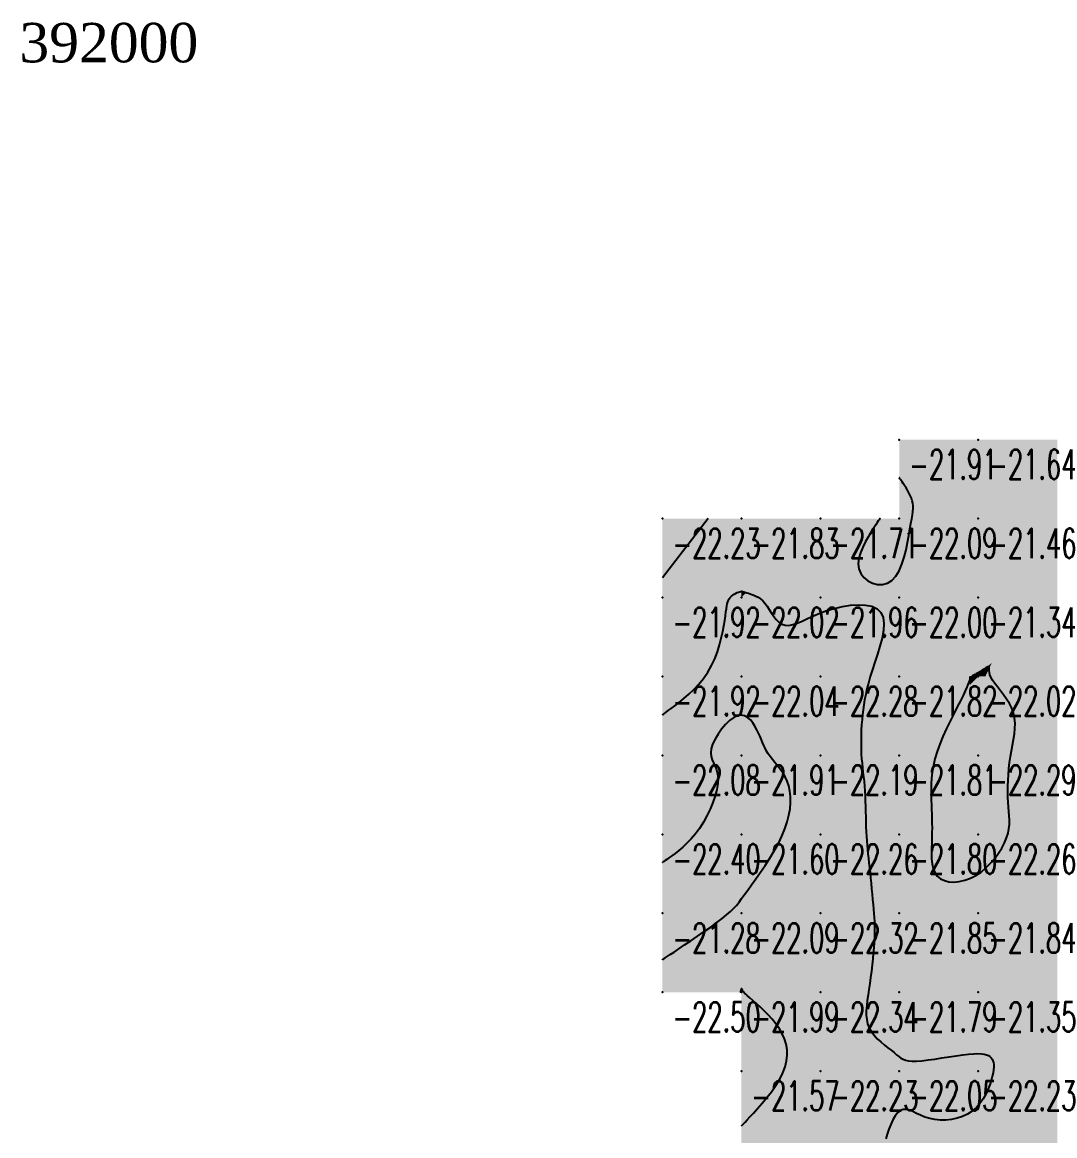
# Model space of a CAD drawing. Header units: millimetres. Extents: x 88261 to 90953, y 390274 to 392322.
# Drawn here: x 88779.2 to 88909.9, y 391859.1 to 392000.1 of the extents above; entities that cross this region are included whole.
import ezdxf
from ezdxf.enums import TextEntityAlignment as Align

# ---------------------------------------------------------------- set-up
doc = ezdxf.new("R2010")
doc.units = ezdxf.units.MM
doc.header["$LTSCALE"] = 25
for name, color, linetype in [('Carroyage(1)_Textes', 7, 'Continuous'), ('CN_03_00', 7, 'Continuous'), ('COTEAlt', 7, 'Continuous'), ('TN_COLORIAGE', 7, 'Continuous')]:
    doc.layers.add(name, color=color, linetype=linetype)
doc.styles.add('Simplex 1.0', font='Simplex.shx', dxfattribs={"width": 0.99, "height": 2.5})
doc.styles.get("Standard").update_dxf_attribs({"font": 'times.ttf'})

# ---------------------------------------------------------------- blocks, each defined once
blk = doc.blocks.new('COTE')
at = {"color": 0}
blk.add_point((0, 0), dxfattribs=at)
at = {"layer": 'COTEAlt'}
blk.add_attdef('ALT', text='', height=3.75, dxfattribs=at).set_placement((1.25, -1.25), align=Align.TOP_LEFT)

msp = doc.modelspace()

# ---------------------------------------------------------------- linework, layer by layer
at = {"layer": 'CN_03_00', "elevation": -22, "flags": 128}
for points in [[(88887.78, 391937.24), (88887.78, 391937.24), (88887.77, 391937.22), (88887.74, 391937.18), (88887.69, 391937.09), (88887.59, 391936.95), (88887.46, 391936.74), (88887.27, 391936.45), (88887.01, 391936.06), (88886.69, 391935.57), (88886.34, 391934.98), (88885.97, 391934.33), (88885.62, 391933.64), (88885.34, 391932.92), (88885.13, 391932.21), (88885.05, 391931.51), (88885.12, 391930.86), (88885.36, 391930.27), (88885.75, 391929.77), (88886.25, 391929.36), (88886.84, 391929.07), (88887.47, 391928.91), (88888.12, 391928.91), (88888.74, 391929.07), (88889.32, 391929.41), (88889.81, 391929.95), (88890.23, 391930.64), (88890.57, 391931.46), (88890.86, 391932.36), (88891.1, 391933.29), (88891.29, 391934.23), (88891.45, 391935.12), (88891.59, 391935.93), (88891.72, 391936.63), (88891.83, 391937.22), (88891.91, 391937.72), (88891.97, 391938.15), (88892.01, 391938.53), (88892.01, 391938.87), (88891.97, 391939.19), (88891.9, 391939.51), (88891.79, 391939.84), (88891.64, 391940.17), (88891.47, 391940.51), (88891.29, 391940.84), (88891.1, 391941.15), (88890.92, 391941.43), (88890.75, 391941.69), (88890.6, 391941.9), (88890.48, 391942.07), (88890.4, 391942.2), (88890.33, 391942.29), (88890.29, 391942.35), (88890.27, 391942.39), (88890.25, 391942.41), (88890.25, 391942.41), (88890.25, 391942.41)], [(88860.25, 391912.37), (88860.25, 391912.38), (88860.27, 391912.39), (88860.31, 391912.42), (88860.39, 391912.48), (88860.52, 391912.57), (88860.71, 391912.72), (88860.99, 391912.92), (88861.35, 391913.18), (88861.81, 391913.53), (88862.35, 391913.94), (88862.95, 391914.43), (88863.58, 391914.98), (88864.23, 391915.59), (88864.86, 391916.27), (88865.46, 391917), (88866.01, 391917.79), (88866.48, 391918.62), (88866.88, 391919.49), (88867.21, 391920.38), (88867.49, 391921.25), (88867.71, 391922.11), (88867.89, 391922.92), (88868.03, 391923.67), (88868.14, 391924.34), (88868.23, 391924.92), (88868.3, 391925.41), (88868.35, 391925.82), (88868.4, 391926.17), (88868.46, 391926.46), (88868.52, 391926.7), (88868.6, 391926.91), (88868.7, 391927.09), (88868.83, 391927.26), (88868.98, 391927.41), (88869.15, 391927.55), (88869.33, 391927.67), (88869.52, 391927.77), (88869.7, 391927.86), (88869.87, 391927.92), (88870.03, 391927.97), (88870.18, 391927.99), (88870.3, 391928), (88870.43, 391927.99), (88870.55, 391927.97), (88870.67, 391927.93), (88870.81, 391927.89), (88870.96, 391927.83), (88871.14, 391927.78), (88871.35, 391927.71), (88871.58, 391927.64), (88871.83, 391927.55), (88872.1, 391927.43), (88872.38, 391927.27), (88872.67, 391927.07), (88872.95, 391926.82), (88873.23, 391926.51), (88873.51, 391926.13), (88873.78, 391925.71), (88874.06, 391925.27), (88874.36, 391924.85), (88874.67, 391924.45), (88875, 391924.11), (88875.37, 391923.86), (88875.78, 391923.72), (88876.24, 391923.71), (88876.75, 391923.81), (88877.31, 391924), (88877.93, 391924.26), (88878.62, 391924.57), (88879.37, 391924.91), (88880.19, 391925.26), (88881.09, 391925.58), (88882.05, 391925.87), (88883.06, 391926.1), (88884.08, 391926.26), (88885.06, 391926.33), (88885.97, 391926.29), (88886.78, 391926.13), (88887.44, 391925.82), (88887.92, 391925.36), (88888.2, 391924.73), (88888.3, 391923.96), (88888.24, 391923.07), (88888.06, 391922.11), (88887.8, 391921.1), (88887.49, 391920.07), (88887.16, 391919.07), (88886.85, 391918.11), (88886.57, 391917.23), (88886.34, 391916.41), (88886.15, 391915.66), (88885.99, 391914.95), (88885.86, 391914.29), (88885.75, 391913.64), (88885.66, 391913.02), (88885.59, 391912.39), (88885.53, 391911.77), (88885.48, 391911.13), (88885.44, 391910.5), (88885.42, 391909.87), (88885.4, 391909.24), (88885.4, 391908.62), (88885.42, 391908), (88885.44, 391907.4), (88885.48, 391906.82), (88885.53, 391906.25), (88885.59, 391905.68), (88885.65, 391905.11), (88885.72, 391904.54), (88885.78, 391903.96), (88885.83, 391903.36), (88885.88, 391902.75), (88885.92, 391902.11), (88885.94, 391901.46), (88885.96, 391900.8), (88885.98, 391900.13), (88885.99, 391899.47), (88886.01, 391898.81), (88886.02, 391898.18), (88886.05, 391897.57), (88886.08, 391896.98), (88886.12, 391896.42), (88886.16, 391895.87), (88886.21, 391895.33), (88886.27, 391894.78), (88886.33, 391894.22), (88886.4, 391893.65), (88886.47, 391893.04), (88886.54, 391892.4), (88886.61, 391891.73), (88886.68, 391891.04), (88886.74, 391890.35), (88886.81, 391889.67), (88886.87, 391889), (88886.93, 391888.37), (88886.98, 391887.77), (88887.02, 391887.21), (88887.06, 391886.69), (88887.09, 391886.2), (88887.11, 391885.71), (88887.11, 391885.21), (88887.11, 391884.7), (88887.09, 391884.15), (88887.06, 391883.55), (88887.01, 391882.9), (88886.96, 391882.19), (88886.89, 391881.45), (88886.81, 391880.69), (88886.72, 391879.91), (88886.62, 391879.12), (88886.52, 391878.35), (88886.41, 391877.6), (88886.3, 391876.89), (88886.2, 391876.2), (88886.12, 391875.55), (88886.07, 391874.93), (88886.07, 391874.33), (88886.12, 391873.77), (88886.23, 391873.23), (88886.43, 391872.72), (88886.71, 391872.24), (88887.06, 391871.78), (88887.46, 391871.34), (88887.89, 391870.94), (88888.34, 391870.56), (88888.79, 391870.2), (88889.2, 391869.88), (88889.58, 391869.59), (88889.9, 391869.32), (88890.18, 391869.09), (88890.44, 391868.9), (88890.72, 391868.74), (88891.03, 391868.62), (88891.4, 391868.54), (88891.86, 391868.5), (88892.42, 391868.51), (88893.11, 391868.57), (88893.89, 391868.66), (88894.75, 391868.78), (88895.65, 391868.92), (88896.56, 391869.06), (88897.44, 391869.19), (88898.28, 391869.31), (88899.03, 391869.4), (88899.67, 391869.45), (88900.2, 391869.47), (88900.65, 391869.45), (88901.01, 391869.4), (88901.31, 391869.32), (88901.54, 391869.22), (88901.73, 391869.09), (88901.88, 391868.94), (88902, 391868.76), (88902.1, 391868.57), (88902.17, 391868.34), (88902.21, 391868.08), (88902.21, 391867.78), (88902.18, 391867.43), (88902.12, 391867.03), (88902.02, 391866.57), (88901.88, 391866.05), (88901.7, 391865.49), (88901.47, 391864.9), (88901.19, 391864.31), (88900.86, 391863.72), (88900.47, 391863.15), (88900.01, 391862.64), (88899.49, 391862.18), (88898.9, 391861.8), (88898.26, 391861.5), (88897.57, 391861.27), (88896.86, 391861.12), (88896.15, 391861.04), (88895.44, 391861.03), (88894.75, 391861.1), (88894.1, 391861.23), (88893.5, 391861.42), (88892.95, 391861.65), (88892.44, 391861.89), (88891.98, 391862.12), (88891.54, 391862.3), (88891.14, 391862.4), (88890.76, 391862.4), (88890.4, 391862.27), (88890.06, 391861.99), (88889.73, 391861.58), (88889.43, 391861.08), (88889.16, 391860.5), (88888.91, 391859.88), (88888.7, 391859.26), (88888.54, 391858.65)], [(88860.25, 391881.35), (88860.25, 391881.36), (88860.27, 391881.37), (88860.33, 391881.41), (88860.43, 391881.48), (88860.61, 391881.59), (88860.87, 391881.77), (88861.24, 391882.01), (88861.72, 391882.33), (88862.34, 391882.74), (88863.06, 391883.23), (88863.86, 391883.77), (88864.69, 391884.34), (88865.54, 391884.92), (88866.36, 391885.5), (88867.13, 391886.06), (88867.81, 391886.58), (88868.38, 391887.04), (88868.85, 391887.46), (88869.26, 391887.85), (88869.61, 391888.24), (88869.95, 391888.65), (88870.28, 391889.1), (88870.65, 391889.6), (88871.06, 391890.18), (88871.55, 391890.85), (88872.09, 391891.61), (88872.66, 391892.43), (88873.26, 391893.3), (88873.85, 391894.21), (88874.41, 391895.14), (88874.93, 391896.08), (88875.39, 391897.01), (88875.77, 391897.92), (88876.06, 391898.81), (88876.28, 391899.67), (88876.42, 391900.49), (88876.49, 391901.28), (88876.48, 391902.03), (88876.4, 391902.73), (88876.25, 391903.38), (88876.05, 391903.98), (88875.78, 391904.53), (88875.48, 391905.03), (88875.16, 391905.5), (88874.83, 391905.94), (88874.49, 391906.35), (88874.18, 391906.73), (88873.89, 391907.1), (88873.65, 391907.46), (88873.44, 391907.8), (88873.26, 391908.15), (88873.09, 391908.5), (88872.93, 391908.86), (88872.78, 391909.23), (88872.61, 391909.62), (88872.42, 391910.04), (88872.21, 391910.49), (88871.97, 391910.94), (88871.69, 391911.37), (88871.39, 391911.75), (88871.04, 391912.06), (88870.66, 391912.27), (88870.24, 391912.35), (88869.78, 391912.28), (88869.28, 391912.04), (88868.76, 391911.66), (88868.24, 391911.16), (88867.74, 391910.58), (88867.29, 391909.95), (88866.91, 391909.3), (88866.61, 391908.67), (88866.43, 391908.09), (88866.38, 391907.57), (88866.43, 391907.12), (88866.56, 391906.7), (88866.73, 391906.29), (88866.93, 391905.87), (88867.1, 391905.42), (88867.24, 391904.92), (88867.3, 391904.34), (88867.27, 391903.67), (88867.14, 391902.92), (88866.93, 391902.11), (88866.65, 391901.28), (88866.3, 391900.42), (88865.89, 391899.58), (88865.44, 391898.77), (88864.94, 391898), (88864.42, 391897.31), (88863.88, 391896.68), (88863.35, 391896.12), (88862.82, 391895.63), (88862.31, 391895.2), (88861.85, 391894.83), (88861.43, 391894.52), (88861.08, 391894.27), (88860.81, 391894.07), (88860.6, 391893.93), (88860.45, 391893.82), (88860.35, 391893.75), (88860.29, 391893.71), (88860.26, 391893.68), (88860.25, 391893.68), (88860.25, 391893.67)], [(88870.25, 391860.3), (88870.25, 391860.3), (88870.27, 391860.32), (88870.31, 391860.36), (88870.38, 391860.45), (88870.51, 391860.58), (88870.71, 391860.79), (88870.98, 391861.08), (88871.33, 391861.46), (88871.79, 391861.94), (88872.31, 391862.52), (88872.89, 391863.17), (88873.48, 391863.89), (88874.07, 391864.64), (88874.62, 391865.43), (88875.11, 391866.22), (88875.51, 391867.01), (88875.8, 391867.78), (88875.98, 391868.53), (88876.05, 391869.25), (88876.03, 391869.96), (88875.91, 391870.65), (88875.71, 391871.32), (88875.42, 391871.97), (88875.06, 391872.6), (88874.63, 391873.22), (88874.16, 391873.81), (88873.65, 391874.37), (88873.13, 391874.9), (88872.62, 391875.39), (88872.14, 391875.82), (88871.7, 391876.21), (88871.33, 391876.53), (88871.03, 391876.79), (88870.81, 391876.99), (88870.65, 391877.14), (88870.54, 391877.25), (88870.48, 391877.33), (88870.44, 391877.39), (88870.42, 391877.43), (88870.41, 391877.47), (88870.39, 391877.51), (88870.38, 391877.56), (88870.36, 391877.6), (88870.34, 391877.63), (88870.32, 391877.66), (88870.3, 391877.68), (88870.28, 391877.69), (88870.26, 391877.69), (88870.24, 391877.67), (88870.22, 391877.64), (88870.21, 391877.59), (88870.19, 391877.54), (88870.18, 391877.49), (88870.16, 391877.44), (88870.15, 391877.39), (88870.15, 391877.34), (88870.14, 391877.31), (88870.13, 391877.28), (88870.13, 391877.26), (88870.13, 391877.25), (88870.13, 391877.24), (88870.13, 391877.24), (88870.12, 391877.24), (88870.12, 391877.24)]]:
    msp.add_lwpolyline(points, dxfattribs=at)
at = {"layer": 'CN_03_00', "linetype": 'Continuous', "elevation": -22, "flags": 128}
msp.add_lwpolyline([(88866.05, 391937.24), (88860.25, 391929.74)], dxfattribs=at)
at = {"layer": 'CN_03_00', "elevation": -22, "flags": 128}
msp.add_lwpolyline([(88894.77, 391906.82), (88894.57, 391905.95), (88894.43, 391905.13), (88894.34, 391904.34), (88894.29, 391903.6), (88894.27, 391902.89), (88894.27, 391902.22), (88894.29, 391901.58), (88894.31, 391900.97), (88894.34, 391900.38), (88894.36, 391899.8), (88894.38, 391899.23), (88894.39, 391898.66), (88894.4, 391898.08), (88894.39, 391897.48), (88894.37, 391896.85), (88894.35, 391896.18), (88894.32, 391895.5), (88894.31, 391894.81), (88894.33, 391894.14), (88894.4, 391893.51), (88894.54, 391892.92), (88894.75, 391892.4), (88895.05, 391891.96), (88895.46, 391891.62), (88895.96, 391891.38), (88896.54, 391891.24), (88897.17, 391891.2), (88897.85, 391891.26), (88898.54, 391891.42), (88899.25, 391891.67), (88899.94, 391892.02), (88900.6, 391892.47), (88901.22, 391892.99), (88901.81, 391893.57), (88902.34, 391894.19), (88902.82, 391894.85), (88903.23, 391895.51), (88903.57, 391896.17), (88903.83, 391896.8), (88904.02, 391897.39), (88904.13, 391897.96), (88904.19, 391898.5), (88904.19, 391899.03), (88904.17, 391899.57), (88904.12, 391900.12), (88904.07, 391900.69), (88904.03, 391901.3), (88904, 391901.94), (88903.98, 391902.62), (88903.99, 391903.34), (88904.02, 391904.07), (88904.06, 391904.82), (88904.13, 391905.58), (88904.22, 391906.34), (88904.33, 391907.09), (88904.46, 391907.83), (88904.6, 391908.56), (88904.73, 391909.27), (88904.83, 391909.96), (88904.9, 391910.64), (88904.92, 391911.31), (88904.86, 391911.96), (88904.72, 391912.59), (88904.49, 391913.21), (88904.19, 391913.8), (88903.83, 391914.38), (88903.44, 391914.92), (88903.05, 391915.44), (88902.67, 391915.93), (88902.33, 391916.37), (88902.06, 391916.78), (88901.86, 391917.15), (88901.73, 391917.47), (88901.66, 391917.75), (88901.63, 391917.98), (88901.61, 391918.17), (88901.61, 391918.31), (88901.59, 391918.41), (88901.55, 391918.45), (88901.48, 391918.45), (88901.37, 391918.41), (88901.23, 391918.33), (88901.07, 391918.23), (88900.9, 391918.12), (88900.72, 391918), (88900.53, 391917.87), (88900.34, 391917.76), (88900.17, 391917.66), (88900, 391917.57), (88899.85, 391917.49), (88899.7, 391917.42), (88899.58, 391917.35), (88899.46, 391917.28), (88899.37, 391917.2), (88899.29, 391917.12), (88899.23, 391917.02), (88899.18, 391916.89), (88899.12, 391916.73), (88899.04, 391916.52), (88898.94, 391916.23), (88898.79, 391915.87), (88898.59, 391915.41), (88898.32, 391914.85), (88897.98, 391914.16), (88897.58, 391913.38), (88897.14, 391912.52), (88896.68, 391911.59), (88896.22, 391910.63), (88895.78, 391909.65), (88895.38, 391908.68), (88895.04, 391907.73), (88894.77, 391906.82)], close=True, dxfattribs=at)
at = {"layer": 'TN_COLORIAGE', "color": 233}
for points in [[(88890.25, 391942.41, -21.64), (88892.36, 391939.35, -21.64), (88890.25, 391947.24, -21.64), (88900.25, 391947.24, -21.64)], [(88892.36, 391939.35, -21.46), (88891.74, 391937.24, -21.46), (88900.25, 391947.24, -21.46), (88900.25, 391937.24, -21.46)], [(88900.25, 391947.24, -21.75), (88900.25, 391937.24, -21.75), (88910.25, 391947.24, -21.75)], [(88910.25, 391937.24, -21.46), (88910.25, 391947.24, -21.46), (88900.25, 391937.24, -21.46)], [(88860.25, 391929.74, -21.83), (88866.05, 391937.24, -21.83), (88860.25, 391927.24, -21.83), (88870.25, 391937.24, -21.83)], [(88868.39, 391927.24, -21.83), (88870.25, 391928.19, -21.83), (88860.25, 391927.24, -21.83), (88870.25, 391937.24, -21.83)], [(88870.25, 391928.19, -21.71), (88870.82, 391927.81, -21.71), (88870.25, 391937.24, -21.71), (88880.25, 391937.24, -21.71)], [(88873.33, 391927.24, -21.71), (88870.82, 391927.81, -21.71), (88880.25, 391927.24, -21.71), (88880.25, 391937.24, -21.71)], [(88883.17, 391930.16, -21.71), (88887.78, 391937.24, -21.71), (88880.25, 391927.24, -21.71), (88880.25, 391937.24, -21.71)], [(88890.25, 391927.24, -21.46), (88900.25, 391927.24, -21.46), (88900.25, 391937.24, -21.46)], [(88890.25, 391927.27, -21.46), (88891.74, 391937.24, -21.46), (88890.25, 391927.24, -21.46), (88900.25, 391937.24, -21.46)], [(88900.25, 391937.24, -21.87), (88900.25, 391927.24, -21.87), (88910.25, 391937.24, -21.87)], [(88900.25, 391927.24, -21.87), (88910.25, 391927.24, -21.87), (88910.25, 391937.24, -21.87)], [(88890.25, 391927.27, -21.96), (88883.17, 391930.16, -21.96), (88890.25, 391927.24, -21.96), (88880.25, 391927.24, -21.96)], [(88868.39, 391927.24, -21.92), (88868.41, 391925.4, -21.92), (88860.25, 391927.24, -21.92), (88860.25, 391917.24, -21.92)], [(88873.33, 391927.24, -21.96), (88875.28, 391922.27, -21.96), (88880.25, 391927.24, -21.96)], [(88875.28, 391922.27, -21.96), (88880.25, 391926, -21.96), (88880.25, 391927.24, -21.96)], [(88890.24, 391927.23, -21.96), (88880.25, 391926, -21.96), (88890.25, 391927.24, -21.96), (88880.25, 391927.24, -21.96)], [(88890.24, 391927.23, -21.82), (88886.34, 391917.24, -21.82), (88890.25, 391927.24, -21.82), (88890.25, 391917.24, -21.82)], [(88890.25, 391927.24, -21.34), (88890.25, 391917.24, -21.34), (88900.25, 391927.24, -21.34)], [(88899.08, 391917.24, -21.34), (88900.25, 391917.58, -21.34), (88890.25, 391917.24, -21.34), (88900.25, 391927.24, -21.34)], [(88901.98, 391918.97, -21.34), (88900.25, 391917.58, -21.34), (88910.25, 391927.24, -21.34), (88900.25, 391927.24, -21.34)], [(88901.98, 391918.97, -21.76), (88901.15, 391917.24, -21.76), (88910.25, 391927.24, -21.76), (88910.25, 391917.24, -21.76)], [(88868.41, 391925.4, -21.92), (88866.85, 391917.24, -21.92), (88860.25, 391917.24, -21.92)], [(88866.85, 391917.24, -21.92), (88860.25, 391912.37, -21.92), (88860.25, 391917.24, -21.92)], [(88885.48, 391912.47, -21.81), (88885.29, 391907.24, -21.81), (88890.25, 391917.24, -21.81), (88890.25, 391907.24, -21.81)], [(88885.48, 391912.47, -21.82), (88886.34, 391917.24, -21.82), (88890.25, 391917.24, -21.82)], [(88899.08, 391917.24, -21.81), (88899.16, 391916.15, -21.81), (88890.25, 391917.24, -21.81), (88890.25, 391907.24, -21.81)], [(88901.15, 391917.24, -21.76), (88905.78, 391912.77, -21.76), (88910.25, 391917.24, -21.76)], [(88905.78, 391912.77, -21.53), (88904.09, 391907.24, -21.53), (88910.25, 391917.24, -21.53), (88910.25, 391907.24, -21.53)], [(88899.16, 391916.15, -21.81), (88894.2, 391907.24, -21.81), (88890.25, 391907.24, -21.81)], [(88870.25, 391914.19, -21.91), (88864.99, 391907.24, -21.91), (88870.25, 391907.24, -21.91)], [(88870.25, 391914.19, -21.91), (88872.71, 391909.71, -21.91), (88870.25, 391907.24, -21.91)], [(88873.42, 391907.24, -21.91), (88872.71, 391909.71, -21.91), (88870.25, 391907.24, -21.91)], [(88864.99, 391907.24, -21.91), (88868.39, 391905.38, -21.91), (88870.25, 391907.24, -21.91)], [(88868.39, 391905.38, -21.6), (88865.25, 391897.24, -21.6), (88870.25, 391907.24, -21.6), (88870.25, 391897.24, -21.6)], [(88873.42, 391907.24, -21.6), (88876.96, 391903.95, -21.6), (88870.25, 391907.24, -21.6), (88870.25, 391897.24, -21.6)], [(88885.29, 391907.24, -21.81), (88886.01, 391903, -21.81), (88890.25, 391907.24, -21.81)], [(88886.01, 391903, -21.8), (88885.96, 391897.24, -21.8), (88890.25, 391907.24, -21.8), (88890.25, 391897.24, -21.8)], [(88894.2, 391907.24, -21.8), (88894.25, 391901.25, -21.8), (88890.25, 391907.24, -21.8), (88890.25, 391897.24, -21.8)], [(88903.83, 391900.82, -21.53), (88904.09, 391907.24, -21.53), (88910.25, 391907.24, -21.53)], [(88904.73, 391897.24, -21.53), (88903.83, 391900.82, -21.53), (88910.25, 391897.24, -21.53), (88910.25, 391907.24, -21.53)], [(88876.96, 391903.95, -21.6), (88876.29, 391897.24, -21.6), (88870.25, 391897.24, -21.6)], [(88894.53, 391897.24, -21.8), (88894.25, 391901.25, -21.8), (88890.25, 391897.24, -21.8)], [(88870.25, 391889.16, -21.28), (88869.09, 391887.24, -21.28), (88870.25, 391897.24, -21.28), (88860.25, 391887.24, -21.28)], [(88865.25, 391897.24, -21.28), (88860.25, 391893.67, -21.28), (88870.25, 391897.24, -21.28), (88860.25, 391887.24, -21.28)], [(88870.25, 391889.16, -21.6), (88876.29, 391897.24, -21.6), (88870.25, 391897.24, -21.6)], [(88885.96, 391897.24, -21.8), (88886.45, 391893.44, -21.8), (88890.25, 391897.24, -21.8)], [(88887.05, 391887.24, -21.8), (88886.45, 391893.44, -21.8), (88890.25, 391887.24, -21.8), (88890.25, 391897.24, -21.8)], [(88893.89, 391890.88, -21.8), (88894.53, 391897.24, -21.8), (88890.25, 391887.24, -21.8), (88890.25, 391897.24, -21.8)], [(88900.25, 391887.24, -21.68), (88910.25, 391887.24, -21.68), (88910.25, 391897.24, -21.68)], [(88900.25, 391891, -21.68), (88904.73, 391897.24, -21.68), (88900.25, 391887.24, -21.68), (88910.25, 391897.24, -21.68)], [(88893.89, 391890.88, -21.84), (88900.25, 391891, -21.84), (88890.25, 391887.24, -21.84), (88900.25, 391887.24, -21.84)], [(88869.09, 391887.24, -21.28), (88860.25, 391881.35, -21.28), (88860.25, 391887.24, -21.28)], [(88887.21, 391884.2, -21.79), (88886.45, 391877.24, -21.79), (88890.25, 391887.24, -21.79), (88890.25, 391877.24, -21.79)], [(88887.05, 391887.24, -21.85), (88887.21, 391884.2, -21.85), (88890.25, 391887.24, -21.85)], [(88890.25, 391887.24, -21.84), (88890.25, 391877.24, -21.84), (88900.25, 391887.24, -21.84)], [(88890.25, 391877.24, -21.84), (88900.25, 391877.24, -21.84), (88900.25, 391887.24, -21.84)], [(88900.25, 391877.24, -21.46), (88910.25, 391877.24, -21.46), (88910.25, 391887.24, -21.46)], [(88900.25, 391887.24, -21.46), (88900.25, 391877.24, -21.46), (88910.25, 391887.24, -21.46)], [(88870.25, 391877.87, -21.99), (88870.12, 391877.24, -21.99), (88870.25, 391877.24, -21.99)], [(88870.25, 391877.87, -21.99), (88870.44, 391877.43, -21.99), (88870.25, 391877.24, -21.99)], [(88870.44, 391877.43, -21.99), (88870.43, 391877.24, -21.99), (88870.25, 391877.24, -21.99)], [(88870.43, 391877.24, -21.57), (88875.8, 391872.79, -21.57), (88870.25, 391877.24, -21.57), (88870.25, 391867.24, -21.57)], [(88890.25, 391869.27, -21.79), (88885.47, 391872.46, -21.79), (88890.25, 391877.24, -21.79)], [(88885.47, 391872.46, -21.79), (88886.45, 391877.24, -21.79), (88890.25, 391877.24, -21.79)], [(88890.25, 391869.27, -21.35), (88891.01, 391868, -21.35), (88890.25, 391877.24, -21.35), (88900.25, 391877.24, -21.35)], [(88891.01, 391868, -21.35), (88900.25, 391869.81, -21.35), (88900.25, 391877.24, -21.35)], [(88900.25, 391869.81, -21.04), (88902.15, 391869.14, -21.04), (88900.25, 391877.24, -21.04), (88910.25, 391877.24, -21.04)], [(88902.43, 391867.24, -21.04), (88902.15, 391869.14, -21.04), (88910.25, 391867.24, -21.04), (88910.25, 391877.24, -21.04)], [(88876.75, 391867.24, -21.57), (88875.8, 391872.79, -21.57), (88870.25, 391867.24, -21.57)], [(88870.25, 391860.3, -21.57), (88876.75, 391867.24, -21.57), (88870.25, 391867.24, -21.57)], [(88900.25, 391861.33, -21.19), (88902.43, 391867.24, -21.19), (88900.25, 391857.24, -21.19), (88910.25, 391867.24, -21.19)], [(88908.76, 391857.24, -21.19), (88910.25, 391857.57, -21.19), (88900.25, 391857.24, -21.19), (88910.25, 391867.24, -21.19)], [(88890.25, 391863.97, -21.89), (88887.89, 391857.24, -21.89), (88890.25, 391857.24, -21.89)], [(88890.25, 391863.97, -21.89), (88893.52, 391860.52, -21.89), (88890.25, 391857.24, -21.89)], [(88893.52, 391860.52, -21.84), (88900.25, 391861.33, -21.84), (88890.25, 391857.24, -21.84), (88900.25, 391857.24, -21.84)]]:
    msp.add_solid(points, dxfattribs=at)
at = {"layer": 'TN_COLORIAGE', "color": 243}
for points in [[(88892.36, 391939.35, -22.09), (88890.25, 391942.41, -22.09), (88890.25, 391937.24, -22.09)], [(88891.74, 391937.24, -22.09), (88892.36, 391939.35, -22.09), (88890.25, 391937.24, -22.09)], [(88866.05, 391937.24, -22.23), (88860.25, 391929.74, -22.23), (88860.25, 391937.24, -22.23)], [(88883.17, 391930.16, -22.09), (88890.25, 391927.27, -22.09), (88890.25, 391937.24, -22.09)], [(88887.78, 391937.24, -22.09), (88883.17, 391930.16, -22.09), (88890.25, 391937.24, -22.09)], [(88891.74, 391937.24, -22.09), (88890.25, 391927.27, -22.09), (88890.25, 391937.24, -22.09)], [(88870.25, 391928.19, -22.02), (88868.39, 391927.24, -22.02), (88870.25, 391927.24, -22.02)], [(88870.82, 391927.81, -22.02), (88870.25, 391928.19, -22.02), (88870.25, 391927.24, -22.02)], [(88870.82, 391927.81, -22.02), (88873.33, 391927.24, -22.02), (88870.25, 391927.24, -22.02)], [(88870.25, 391917.24, -22), (88866.85, 391917.24, -22), (88870.25, 391927.24, -22), (88868.41, 391925.4, -22)], [(88868.41, 391925.4, -22.02), (88868.39, 391927.24, -22.02), (88870.25, 391927.24, -22.02)], [(88870.25, 391917.24, -22), (88875.28, 391922.27, -22), (88870.25, 391927.24, -22), (88873.33, 391927.24, -22)], [(88880.25, 391926, -22.28), (88890.24, 391927.23, -22.28), (88880.25, 391917.24, -22.28)], [(88886.34, 391917.24, -22.28), (88890.24, 391927.23, -22.28), (88880.25, 391917.24, -22.28)], [(88880.25, 391917.24, -22), (88880.25, 391926, -22), (88870.25, 391917.24, -22), (88875.28, 391922.27, -22)], [(88900.25, 391917.58, -22.02), (88901.98, 391918.97, -22.02), (88900.25, 391917.24, -22.02)], [(88901.15, 391917.24, -22.02), (88901.98, 391918.97, -22.02), (88900.25, 391917.24, -22.02)], [(88860.25, 391907.24, -22), (88864.99, 391907.24, -22), (88870.25, 391917.24, -22), (88870.25, 391914.19, -22)], [(88860.25, 391907.24, -22), (88860.25, 391912.37, -22), (88870.25, 391917.24, -22), (88866.85, 391917.24, -22)], [(88880.25, 391917.24, -22), (88872.71, 391909.71, -22), (88870.25, 391917.24, -22), (88870.25, 391914.19, -22)], [(88880.25, 391917.24, -22), (88872.71, 391909.71, -22), (88880.25, 391907.24, -22), (88873.42, 391907.24, -22)], [(88880.25, 391917.24, -22), (88886.34, 391917.24, -22), (88880.25, 391907.24, -22), (88885.48, 391912.47, -22)], [(88900.25, 391907.24, -22), (88894.2, 391907.24, -22), (88900.25, 391917.24, -22), (88899.16, 391916.15, -22)], [(88900.25, 391917.58, -22.02), (88899.08, 391917.24, -22.02), (88900.25, 391917.24, -22.02)], [(88899.16, 391916.15, -22.02), (88899.08, 391917.24, -22.02), (88900.25, 391917.24, -22.02)], [(88900.25, 391907.24, -22), (88905.78, 391912.77, -22), (88900.25, 391917.24, -22), (88901.15, 391917.24, -22)], [(88885.29, 391907.24, -22.19), (88885.48, 391912.47, -22.19), (88880.25, 391907.24, -22.19)], [(88904.09, 391907.24, -22.29), (88905.78, 391912.77, -22.29), (88900.25, 391907.24, -22.29)], [(88860.25, 391897.24, -22), (88868.39, 391905.38, -22), (88860.25, 391907.24, -22), (88864.99, 391907.24, -22)], [(88876.96, 391903.95, -22.19), (88873.42, 391907.24, -22.19), (88880.25, 391907.24, -22.19)], [(88880.25, 391897.24, -22), (88876.29, 391897.24, -22), (88880.25, 391907.24, -22), (88876.96, 391903.95, -22)], [(88880.25, 391897.24, -22), (88886.01, 391903, -22), (88880.25, 391907.24, -22), (88885.29, 391907.24, -22)], [(88894.25, 391901.25, -22.29), (88894.2, 391907.24, -22.29), (88900.25, 391907.24, -22.29)], [(88900.25, 391907.24, -22), (88894.25, 391901.25, -22), (88900.25, 391897.24, -22), (88894.53, 391897.24, -22)], [(88900.25, 391907.24, -22), (88904.09, 391907.24, -22), (88900.25, 391897.24, -22), (88903.83, 391900.82, -22)], [(88865.25, 391897.24, -22.4), (88868.39, 391905.38, -22.4), (88860.25, 391897.24, -22.4)], [(88885.96, 391897.24, -22.26), (88886.01, 391903, -22.26), (88880.25, 391897.24, -22.26)], [(88903.83, 391900.82, -22.26), (88904.73, 391897.24, -22.26), (88900.25, 391897.24, -22.26)], [(88860.25, 391893.67, -22.4), (88865.25, 391897.24, -22.4), (88860.25, 391897.24, -22.4)], [(88880.25, 391897.24, -22), (88876.29, 391897.24, -22), (88870.25, 391887.24, -22), (88870.25, 391889.16, -22)], [(88870.25, 391887.24, -22.26), (88880.25, 391887.24, -22.26), (88880.25, 391897.24, -22.26)], [(88880.25, 391887.24, -22), (88886.45, 391893.44, -22), (88880.25, 391897.24, -22), (88885.96, 391897.24, -22)], [(88894.53, 391897.24, -22.26), (88893.89, 391890.88, -22.26), (88900.25, 391897.24, -22.26)], [(88900.25, 391891, -22.26), (88893.89, 391890.88, -22.26), (88900.25, 391897.24, -22.26)], [(88904.73, 391897.24, -22.26), (88900.25, 391891, -22.26), (88900.25, 391897.24, -22.26)], [(88886.45, 391893.44, -22.32), (88887.05, 391887.24, -22.32), (88880.25, 391887.24, -22.32)], [(88869.09, 391887.24, -22.09), (88870.25, 391889.16, -22.09), (88870.25, 391887.24, -22.09)], [(88860.25, 391877.24, -22), (88860.25, 391881.35, -22), (88870.25, 391887.24, -22), (88869.09, 391887.24, -22)], [(88860.25, 391877.24, -22), (88870.12, 391877.24, -22), (88870.25, 391887.24, -22), (88870.25, 391877.87, -22)], [(88880.25, 391887.24, -22), (88870.44, 391877.43, -22), (88870.25, 391887.24, -22), (88870.25, 391877.87, -22)], [(88880.25, 391877.24, -22), (88870.43, 391877.24, -22), (88880.25, 391887.24, -22), (88870.44, 391877.43, -22)], [(88880.25, 391877.24, -22), (88887.21, 391884.2, -22), (88880.25, 391887.24, -22), (88887.05, 391887.24, -22)], [(88886.45, 391877.24, -22.34), (88887.21, 391884.2, -22.34), (88880.25, 391877.24, -22.34)], [(88875.8, 391872.79, -22.34), (88870.43, 391877.24, -22.34), (88880.25, 391877.24, -22.34)], [(88880.25, 391877.24, -22), (88875.8, 391872.79, -22), (88880.25, 391867.24, -22), (88876.75, 391867.24, -22)], [(88880.25, 391877.24, -22), (88886.45, 391877.24, -22), (88880.25, 391867.24, -22), (88885.47, 391872.46, -22)], [(88880.25, 391867.24, -22), (88885.47, 391872.46, -22), (88890.25, 391867.24, -22), (88890.25, 391869.27, -22)], [(88900.25, 391867.24, -22), (88900.25, 391869.81, -22), (88890.25, 391867.24, -22), (88891.01, 391868, -22)], [(88891.01, 391868, -22.05), (88890.25, 391869.27, -22.05), (88890.25, 391867.24, -22.05)], [(88902.15, 391869.14, -22.23), (88900.25, 391869.81, -22.23), (88900.25, 391867.24, -22.23)], [(88902.15, 391869.14, -22.23), (88902.43, 391867.24, -22.23), (88900.25, 391867.24, -22.23)], [(88870.25, 391857.24, -22.23), (88880.25, 391857.24, -22.23), (88880.25, 391867.24, -22.23)], [(88880.25, 391867.24, -22), (88876.75, 391867.24, -22), (88870.25, 391857.24, -22), (88870.25, 391860.3, -22)], [(88880.25, 391867.24, -22.05), (88880.25, 391857.24, -22.05), (88890.25, 391867.24, -22.05)], [(88880.25, 391857.24, -22), (88887.89, 391857.24, -22), (88890.25, 391867.24, -22), (88890.25, 391863.97, -22)], [(88900.25, 391867.24, -22), (88893.52, 391860.52, -22), (88890.25, 391867.24, -22), (88890.25, 391863.97, -22)], [(88900.25, 391861.33, -22.23), (88893.52, 391860.52, -22.23), (88900.25, 391867.24, -22.23)], [(88902.43, 391867.24, -22.23), (88900.25, 391861.33, -22.23), (88900.25, 391867.24, -22.23)]]:
    msp.add_solid(points, dxfattribs=at)

# ---------------------------------------------------------------- block references
at = {"layer": 'COTEAlt'}
ref = msp.add_blockref('COTE', (88890.25, 391947.24), dxfattribs=at)
ref.add_attrib('ALT', '-21.91', dxfattribs={"height": 3.75, "style": 'Simplex 1.0', "width": 0.6}).set_placement((88891.5, 391945.99), align=Align.TOP_LEFT)
ref = msp.add_blockref('COTE', (88900.25, 391947.24), dxfattribs=at)
ref.add_attrib('ALT', '-21.64', dxfattribs={"height": 3.75, "style": 'Simplex 1.0', "width": 0.6}).set_placement((88901.5, 391945.99), align=Align.TOP_LEFT)
ref = msp.add_blockref('COTE', (88860.25, 391937.24), dxfattribs=at)
ref.add_attrib('ALT', '-22.23', dxfattribs={"height": 3.75, "style": 'Simplex 1.0', "width": 0.6}).set_placement((88861.5, 391935.99), align=Align.TOP_LEFT)
ref = msp.add_blockref('COTE', (88870.25, 391937.24), dxfattribs=at)
ref.add_attrib('ALT', '-21.83', dxfattribs={"height": 3.75, "style": 'Simplex 1.0', "width": 0.6}).set_placement((88871.5, 391935.99), align=Align.TOP_LEFT)
ref = msp.add_blockref('COTE', (88880.25, 391937.24), dxfattribs=at)
ref.add_attrib('ALT', '-21.71', dxfattribs={"height": 3.75, "style": 'Simplex 1.0', "width": 0.6}).set_placement((88881.5, 391935.99), align=Align.TOP_LEFT)
ref = msp.add_blockref('COTE', (88890.25, 391937.24), dxfattribs=at)
ref.add_attrib('ALT', '-22.09', dxfattribs={"height": 3.75, "style": 'Simplex 1.0', "width": 0.6}).set_placement((88891.5, 391935.99), align=Align.TOP_LEFT)
ref = msp.add_blockref('COTE', (88900.25, 391937.24), dxfattribs=at)
ref.add_attrib('ALT', '-21.46', dxfattribs={"height": 3.75, "style": 'Simplex 1.0', "width": 0.6}).set_placement((88901.5, 391935.99), align=Align.TOP_LEFT)
ref = msp.add_blockref('COTE', (88860.25, 391927.24), dxfattribs=at)
ref.add_attrib('ALT', '-21.92', dxfattribs={"height": 3.75, "style": 'Simplex 1.0', "width": 0.6}).set_placement((88861.5, 391925.99), align=Align.TOP_LEFT)
ref = msp.add_blockref('COTE', (88870.25, 391927.24), dxfattribs=at)
ref.add_attrib('ALT', '-22.02', dxfattribs={"height": 3.75, "style": 'Simplex 1.0', "width": 0.6}).set_placement((88871.5, 391925.99), align=Align.TOP_LEFT)
ref = msp.add_blockref('COTE', (88880.25, 391927.24), dxfattribs=at)
ref.add_attrib('ALT', '-21.96', dxfattribs={"height": 3.75, "style": 'Simplex 1.0', "width": 0.6}).set_placement((88881.5, 391925.99), align=Align.TOP_LEFT)
ref = msp.add_blockref('COTE', (88890.25, 391927.24), dxfattribs=at)
ref.add_attrib('ALT', '-22.00', dxfattribs={"height": 3.75, "style": 'Simplex 1.0', "width": 0.6}).set_placement((88891.5, 391925.99), align=Align.TOP_LEFT)
ref = msp.add_blockref('COTE', (88900.25, 391927.24), dxfattribs=at)
ref.add_attrib('ALT', '-21.34', dxfattribs={"height": 3.75, "style": 'Simplex 1.0', "width": 0.6}).set_placement((88901.5, 391925.99), align=Align.TOP_LEFT)
ref = msp.add_blockref('COTE', (88860.25, 391917.24), dxfattribs=at)
ref.add_attrib('ALT', '-21.92', dxfattribs={"height": 3.75, "style": 'Simplex 1.0', "width": 0.6}).set_placement((88861.5, 391915.99), align=Align.TOP_LEFT)
ref = msp.add_blockref('COTE', (88870.25, 391917.24), dxfattribs=at)
ref.add_attrib('ALT', '-22.04', dxfattribs={"height": 3.75, "style": 'Simplex 1.0', "width": 0.6}).set_placement((88871.5, 391915.99), align=Align.TOP_LEFT)
ref = msp.add_blockref('COTE', (88880.25, 391917.24), dxfattribs=at)
ref.add_attrib('ALT', '-22.28', dxfattribs={"height": 3.75, "style": 'Simplex 1.0', "width": 0.6}).set_placement((88881.5, 391915.99), align=Align.TOP_LEFT)
ref = msp.add_blockref('COTE', (88890.25, 391917.24), dxfattribs=at)
ref.add_attrib('ALT', '-21.82', dxfattribs={"height": 3.75, "style": 'Simplex 1.0', "width": 0.6}).set_placement((88891.5, 391915.99), align=Align.TOP_LEFT)
ref = msp.add_blockref('COTE', (88900.25, 391917.24), dxfattribs=at)
ref.add_attrib('ALT', '-22.02', dxfattribs={"height": 3.75, "style": 'Simplex 1.0', "width": 0.6}).set_placement((88901.5, 391915.99), align=Align.TOP_LEFT)
ref = msp.add_blockref('COTE', (88860.25, 391907.24), dxfattribs=at)
ref.add_attrib('ALT', '-22.08', dxfattribs={"height": 3.75, "style": 'Simplex 1.0', "width": 0.6}).set_placement((88861.5, 391905.99), align=Align.TOP_LEFT)
ref = msp.add_blockref('COTE', (88870.25, 391907.24), dxfattribs=at)
ref.add_attrib('ALT', '-21.91', dxfattribs={"height": 3.75, "style": 'Simplex 1.0', "width": 0.6}).set_placement((88871.5, 391905.99), align=Align.TOP_LEFT)
ref = msp.add_blockref('COTE', (88880.25, 391907.24), dxfattribs=at)
ref.add_attrib('ALT', '-22.19', dxfattribs={"height": 3.75, "style": 'Simplex 1.0', "width": 0.6}).set_placement((88881.5, 391905.99), align=Align.TOP_LEFT)
ref = msp.add_blockref('COTE', (88890.25, 391907.24), dxfattribs=at)
ref.add_attrib('ALT', '-21.81', dxfattribs={"height": 3.75, "style": 'Simplex 1.0', "width": 0.6}).set_placement((88891.5, 391905.99), align=Align.TOP_LEFT)
ref = msp.add_blockref('COTE', (88900.25, 391907.24), dxfattribs=at)
ref.add_attrib('ALT', '-22.29', dxfattribs={"height": 3.75, "style": 'Simplex 1.0', "width": 0.6}).set_placement((88901.5, 391905.99), align=Align.TOP_LEFT)
ref = msp.add_blockref('COTE', (88860.25, 391897.24), dxfattribs=at)
ref.add_attrib('ALT', '-22.40', dxfattribs={"height": 3.75, "style": 'Simplex 1.0', "width": 0.6}).set_placement((88861.5, 391895.99), align=Align.TOP_LEFT)
ref = msp.add_blockref('COTE', (88870.25, 391897.24), dxfattribs=at)
ref.add_attrib('ALT', '-21.60', dxfattribs={"height": 3.75, "style": 'Simplex 1.0', "width": 0.6}).set_placement((88871.5, 391895.99), align=Align.TOP_LEFT)
ref = msp.add_blockref('COTE', (88880.25, 391897.24), dxfattribs=at)
ref.add_attrib('ALT', '-22.26', dxfattribs={"height": 3.75, "style": 'Simplex 1.0', "width": 0.6}).set_placement((88881.5, 391895.99), align=Align.TOP_LEFT)
ref = msp.add_blockref('COTE', (88890.25, 391897.24), dxfattribs=at)
ref.add_attrib('ALT', '-21.80', dxfattribs={"height": 3.75, "style": 'Simplex 1.0', "width": 0.6}).set_placement((88891.5, 391895.99), align=Align.TOP_LEFT)
ref = msp.add_blockref('COTE', (88900.25, 391897.24), dxfattribs=at)
ref.add_attrib('ALT', '-22.26', dxfattribs={"height": 3.75, "style": 'Simplex 1.0', "width": 0.6}).set_placement((88901.5, 391895.99), align=Align.TOP_LEFT)
ref = msp.add_blockref('COTE', (88860.25, 391887.24), dxfattribs=at)
ref.add_attrib('ALT', '-21.28', dxfattribs={"height": 3.75, "style": 'Simplex 1.0', "width": 0.6}).set_placement((88861.5, 391885.99), align=Align.TOP_LEFT)
ref = msp.add_blockref('COTE', (88870.25, 391887.24), dxfattribs=at)
ref.add_attrib('ALT', '-22.09', dxfattribs={"height": 3.75, "style": 'Simplex 1.0', "width": 0.6}).set_placement((88871.5, 391885.99), align=Align.TOP_LEFT)
ref = msp.add_blockref('COTE', (88880.25, 391887.24), dxfattribs=at)
ref.add_attrib('ALT', '-22.32', dxfattribs={"height": 3.75, "style": 'Simplex 1.0', "width": 0.6}).set_placement((88881.5, 391885.99), align=Align.TOP_LEFT)
ref = msp.add_blockref('COTE', (88890.25, 391887.24), dxfattribs=at)
ref.add_attrib('ALT', '-21.85', dxfattribs={"height": 3.75, "style": 'Simplex 1.0', "width": 0.6}).set_placement((88891.5, 391885.99), align=Align.TOP_LEFT)
ref = msp.add_blockref('COTE', (88900.25, 391887.24), dxfattribs=at)
ref.add_attrib('ALT', '-21.84', dxfattribs={"height": 3.75, "style": 'Simplex 1.0', "width": 0.6}).set_placement((88901.5, 391885.99), align=Align.TOP_LEFT)
ref = msp.add_blockref('COTE', (88860.25, 391877.24), dxfattribs=at)
ref.add_attrib('ALT', '-22.50', dxfattribs={"height": 3.75, "style": 'Simplex 1.0', "width": 0.6}).set_placement((88861.5, 391875.99), align=Align.TOP_LEFT)
ref = msp.add_blockref('COTE', (88870.25, 391877.24), dxfattribs=at)
ref.add_attrib('ALT', '-21.99', dxfattribs={"height": 3.75, "style": 'Simplex 1.0', "width": 0.6}).set_placement((88871.5, 391875.99), align=Align.TOP_LEFT)
ref = msp.add_blockref('COTE', (88880.25, 391877.24), dxfattribs=at)
ref.add_attrib('ALT', '-22.34', dxfattribs={"height": 3.75, "style": 'Simplex 1.0', "width": 0.6}).set_placement((88881.5, 391875.99), align=Align.TOP_LEFT)
ref = msp.add_blockref('COTE', (88890.25, 391877.24), dxfattribs=at)
ref.add_attrib('ALT', '-21.79', dxfattribs={"height": 3.75, "style": 'Simplex 1.0', "width": 0.6}).set_placement((88891.5, 391875.99), align=Align.TOP_LEFT)
ref = msp.add_blockref('COTE', (88900.25, 391877.24), dxfattribs=at)
ref.add_attrib('ALT', '-21.35', dxfattribs={"height": 3.75, "style": 'Simplex 1.0', "width": 0.6}).set_placement((88901.5, 391875.99), align=Align.TOP_LEFT)
ref = msp.add_blockref('COTE', (88870.25, 391867.24), dxfattribs=at)
ref.add_attrib('ALT', '-21.57', dxfattribs={"height": 3.75, "style": 'Simplex 1.0', "width": 0.6}).set_placement((88871.5, 391865.99), align=Align.TOP_LEFT)
ref = msp.add_blockref('COTE', (88880.25, 391867.24), dxfattribs=at)
ref.add_attrib('ALT', '-22.23', dxfattribs={"height": 3.75, "style": 'Simplex 1.0', "width": 0.6}).set_placement((88881.5, 391865.99), align=Align.TOP_LEFT)
ref = msp.add_blockref('COTE', (88890.25, 391867.24), dxfattribs=at)
ref.add_attrib('ALT', '-22.05', dxfattribs={"height": 3.75, "style": 'Simplex 1.0', "width": 0.6}).set_placement((88891.5, 391865.99), align=Align.TOP_LEFT)
ref = msp.add_blockref('COTE', (88900.25, 391867.24), dxfattribs=at)
ref.add_attrib('ALT', '-22.23', dxfattribs={"height": 3.75, "style": 'Simplex 1.0', "width": 0.6}).set_placement((88901.5, 391865.99), align=Align.TOP_LEFT)

# ---------------------------------------------------------------- texts
at = {"layer": 'Carroyage(1)_Textes'}
msp.add_text('392000', height=5, dxfattribs=at).set_placement((88778.81, 391995.04))

doc.saveas('drawing.dxf')
